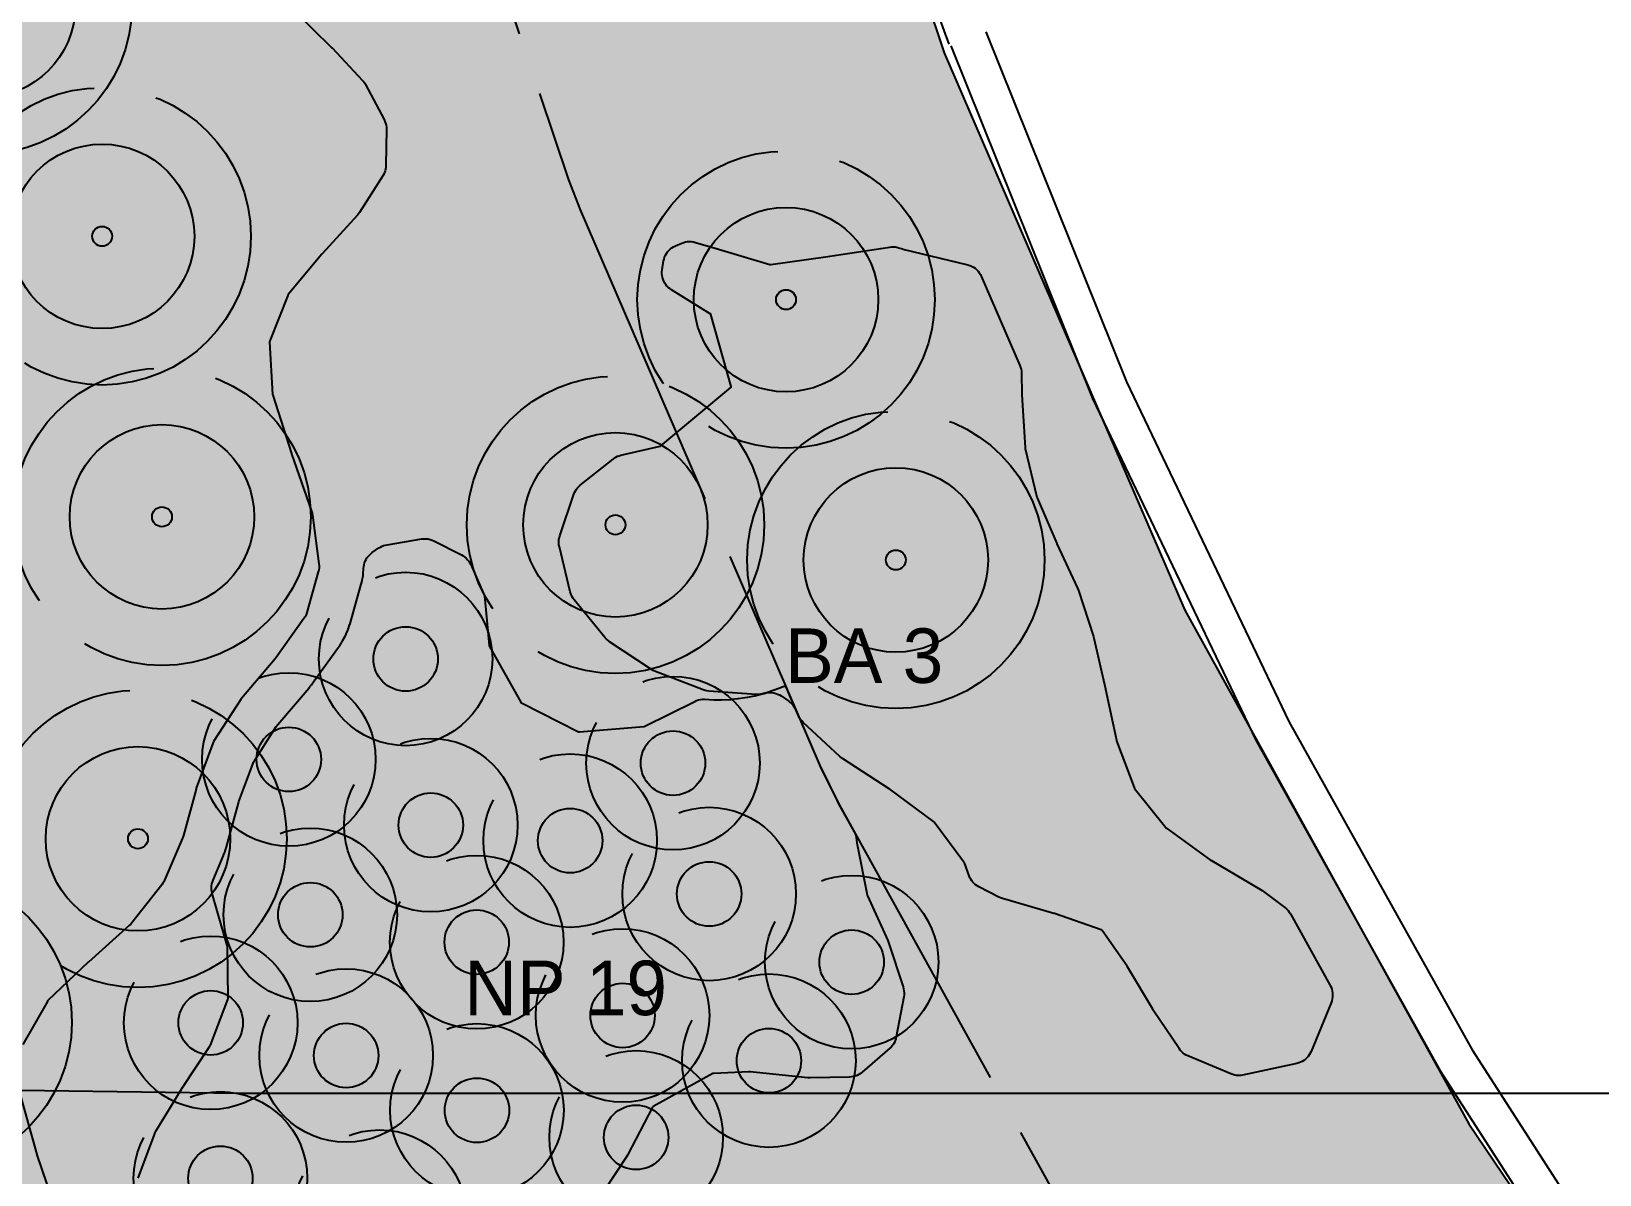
# Model space of a CAD drawing. Header units: metres. Extents: x 1 to 213, y 1 to 147.
# Drawn here: x 102.64 to 108.96, y 24.22 to 28.84 of the extents above; entities that cross this region are included whole.
import ezdxf
from ezdxf.enums import TextEntityAlignment as Align

# ---------------------------------------------------------------- set-up
doc = ezdxf.new("R2010")
doc.units = ezdxf.units.M
doc.linetypes.add('DASHED', pattern=[1.524, 1.27, -0.254])
for name, color, linetype in [('00-BASE-ARQUITECTURA', 8, 'Continuous'), ('PJ-ARBUSTOS', 82, 'Continuous'), ('PJ-COPA-ADULTA', 8, 'DASHED'), ('PJ-CUBRESUELOS', 150, 'Continuous'), ('PJ-ETIQUETAS', 7, 'Continuous'), ('PJ-GRAVILLA', 42, 'Continuous'), ('PJ-LIMITE-JARDIN', 7, 'Continuous'), ('PJ-MASAS', 92, 'Continuous'), ('PJ-MASAS-RELLENO', 92, 'Continuous'), ('PJ-RIEGO-SECTORES', 5, 'Continuous'), ('PJ-VISIBILIDAD', 1, 'DASHED')]:
    doc.layers.add(name, color=color, linetype=linetype)

# ---------------------------------------------------------------- blocks, each defined once
blk = doc.blocks.new('PJ_BA')
for radius in [0.372, 0.04]:
    blk.add_circle((0, 0), radius)
at = {"flags": 1}
for tag, p, height in [('CODIGO', (0.15, 0.15), 0.2), ('ESPECIE', (0.15, -0.1), 0.15), ('ZONA', (0.15, -0.3), 0.15)]:
    blk.add_attdef(tag, p, '', height=height, dxfattribs=at)
blk = doc.blocks.new('PJ_NP')
blk.add_circle((0, 0), 0.13)
at = {"flags": 1}
for tag, p, height in [('CODIGO', (0.15, 0.15), 0.2), ('ESPECIE', (0.15, -0.1), 0.15), ('ZONA', (0.15, -0.3), 0.15)]:
    blk.add_attdef(tag, p, '', height=height, dxfattribs=at)

msp = doc.modelspace()

# ---------------------------------------------------------------- hatches: boundary and pattern name
at = {"layer": 'PJ-GRAVILLA'}
h = msp.add_hatch(dxfattribs=at)
h.set_pattern_fill('GRAVEL', scale=0.03)
h.paths.add_polyline_path([(69.7177, 40.2166), (86.21, 40.1285), (86.4305, 40.0403), (102.1291, 40.0403), (102.526, 39.3788), (102.526, 39.1142), (105.2159, 32.0146), (106.3183, 28.7514), (107.2885, 26.5024), (108.435, 24.4298), (109.5374, 22.7983), (111.2572, 20.6816), (112.2274, 19.7555), (112.2274, 19.0941), (111.9187, 18.7854), (111.61, 18.7413), (60.9423, 18.7854), (60.7218, 18.8736), (60.4132, 19.2705), (60.4573, 19.8437), (61.2069, 20.6816), (62.5298, 22.5778), (63.8527, 25.0913), (68.527, 37.5267), (68.8357, 37.7913), (69.2767, 37.6149), (69.4531, 37.659), (69.7177, 38.0118), (69.6736, 38.2764), (69.0562, 38.7614), (69.409, 39.8639), (69.7177, 40.2166)])
at = {"layer": 'PJ-MASAS-RELLENO'}
for points in [[(97.2063, 27.5291), (97.206, 27.537), (97.2066, 27.5448), (97.2079, 27.5526), (97.21, 27.5602), (97.2127, 27.5675), (97.2162, 27.5745), (97.2204, 27.5812), (97.2252, 27.5874), (97.2306, 27.5931), (97.2365, 27.5983), (97.4108, 27.7356), (97.4128, 27.7372), (97.4684, 27.7872), (97.4737, 27.7916), (97.7546, 28.0037), (97.7566, 28.0053), (97.8094, 28.0508), (97.8151, 28.0554), (97.8212, 28.0593), (97.8277, 28.0627), (97.8345, 28.0655), (97.8415, 28.0677), (97.8486, 28.0692), (97.8559, 28.0701), (97.8858, 28.0722), (97.8909, 28.0724), (98.1345, 28.0745), (98.137, 28.0746), (98.1393, 28.0751), (98.3498, 28.129), (98.3516, 28.1295), (98.3532, 28.1304), (98.5123, 28.2232), (98.5137, 28.2242), (98.515, 28.2253), (98.6702, 28.3817), (98.7932, 28.5058), (98.7989, 28.5109), (98.805, 28.5155), (98.9667, 28.6258), (98.9748, 28.6307), (98.9833, 28.6345), (99.1447, 28.6959), (99.1469, 28.6968), (99.3398, 28.7834), (99.3414, 28.7842), (99.3428, 28.7851), (99.491, 28.8851), (99.4924, 28.8862), (99.4934, 28.8875), (99.6246, 29.0698), (99.6259, 29.0717), (99.7489, 29.2645), (99.7536, 29.2711), (99.759, 29.2772), (99.7649, 29.2827), (99.7713, 29.2876), (99.7783, 29.2918), (99.7856, 29.2953), (99.7952, 29.2993), (99.7999, 29.3016), (99.8466, 29.3288), (99.851, 29.3317), (99.8628, 29.3408), (99.8695, 29.3454), (99.8766, 29.3494), (99.8841, 29.3525), (99.8918, 29.355), (100.0863, 29.4048), (100.0888, 29.4055), (100.1365, 29.4211), (100.1413, 29.423), (100.1854, 29.4442), (100.1899, 29.4467), (100.1991, 29.4527), (100.2062, 29.4568), (100.2136, 29.4602), (100.2214, 29.4628), (100.2294, 29.4646), (100.4415, 29.5008), (100.4441, 29.5013), (100.4883, 29.5119), (100.4933, 29.5134), (100.5209, 29.524), (100.5282, 29.5264), (100.5357, 29.5281), (100.5432, 29.5291), (100.5509, 29.5293), (100.5585, 29.5288), (100.5661, 29.5276), (100.5735, 29.5257), (100.5806, 29.523), (100.7576, 29.4484), (100.7619, 29.4468), (100.9606, 29.3887), (100.9624, 29.3882), (100.9643, 29.388), (101.1607, 29.3689), (101.1627, 29.3688), (101.1648, 29.3689), (101.35, 29.3891), (101.3592, 29.3896), (101.5462, 29.3882), (101.5555, 29.3876), (101.5647, 29.3859), (101.7386, 29.3432), (101.7466, 29.3407), (101.7544, 29.3375), (101.9279, 29.2535), (101.9287, 29.2532), (102.1141, 29.1682), (102.1162, 29.1673), (102.1185, 29.1667), (102.301, 29.1304), (102.3031, 29.1301), (102.3051, 29.1305), (102.5117, 29.1762), (102.5159, 29.1774), (102.746, 29.2558), (102.7464, 29.2559), (102.8414, 29.2896), (102.8492, 29.2919), (102.8572, 29.2934), (102.8654, 29.2941), (102.8735, 29.294), (102.8816, 29.293), (102.8896, 29.2912), (103.0416, 29.2488), (103.0483, 29.2466), (103.0549, 29.2438), (103.0611, 29.2404), (103.0671, 29.2365), (103.0844, 29.2239), (103.0888, 29.2211), (103.1264, 29.2007), (103.1312, 29.1985), (103.1723, 29.1827), (103.1748, 29.1819), (103.4334, 29.1017), (103.4399, 29.0993), (103.4462, 29.0964), (103.4522, 29.093), (103.4579, 29.0891), (103.4891, 29.0655), (103.4935, 29.0627), (103.5346, 29.0393), (103.5393, 29.037), (103.5844, 29.0187), (103.5869, 29.0178), (103.6017, 29.0129), (103.6085, 29.0103), (103.6151, 29.0071), (103.6213, 29.0032), (103.6272, 28.9989), (103.6326, 28.994), (103.6376, 28.9886), (103.6907, 28.9258), (103.6933, 28.923), (103.8464, 28.7734), (103.8489, 28.7709), (103.9715, 28.64), (103.9761, 28.6346), (103.9803, 28.6289), (103.9838, 28.6228), (104.0584, 28.482), (104.0618, 28.4747), (104.0644, 28.4671), (104.0663, 28.4593), (104.0674, 28.4513), (104.0677, 28.4433), (104.0654, 28.2963), (104.065, 28.289), (104.0639, 28.2818), (104.0621, 28.2747), (104.0597, 28.2678), (104.0567, 28.2612), (104.0531, 28.2548), (103.9597, 28.107), (103.9556, 28.1012), (103.9511, 28.0957), (103.8085, 27.9399), (103.8072, 27.9385), (103.6718, 27.7755), (103.6706, 27.7738), (103.6697, 27.7719), (103.5967, 27.5893), (103.596, 27.5873), (103.5961, 27.5851), (103.6082, 27.3731), (103.6083, 27.3714), (103.6088, 27.3698), (103.6852, 27.1341), (103.6854, 27.1333), (103.7661, 26.9016), (103.7684, 26.8937), (103.7698, 26.8856), (103.7954, 26.6887), (103.7961, 26.6806), (103.7959, 26.6725), (103.7948, 26.6644), (103.793, 26.6565), (103.7463, 26.4925), (103.7433, 26.4839), (103.7393, 26.4757), (103.7345, 26.468), (103.6228, 26.3113), (103.6186, 26.306), (103.4829, 26.1461), (103.4797, 26.1418), (103.3707, 25.9718), (103.3697, 25.9699), (103.3688, 25.968), (103.3005, 25.7834), (103.2995, 25.78), (103.2486, 25.5931), (103.2451, 25.5828), (103.1727, 25.4125), (103.1696, 25.4061), (103.166, 25.4), (103.1619, 25.3943), (103.0412, 25.2409), (103.0367, 25.2356), (103.0316, 25.2307), (102.8652, 25.0822), (102.8643, 25.0813), (102.7021, 24.9268), (102.7007, 24.9254), (102.6997, 24.9237), (102.6015, 24.7491), (102.6007, 24.7475), (102.6005, 24.7456), (102.5927, 24.5405), (102.5927, 24.5385), (102.5931, 24.5365), (102.657, 24.306), (102.6576, 24.3039), (102.7361, 24.0721), (102.738, 24.0658), (102.7393, 24.0594), (102.7726, 23.8558), (102.7734, 23.8488), (102.7736, 23.8418), (102.7732, 23.8348), (102.7722, 23.8279), (102.7393, 23.6553), (102.7373, 23.6472), (102.7345, 23.6394), (102.7309, 23.6319), (102.6405, 23.4668), (102.6375, 23.4617), (102.5274, 23.2921), (102.5256, 23.2889), (102.4268, 23.1001), (102.4231, 23.0937), (102.4188, 23.0878), (102.2856, 22.9179), (102.2806, 22.912), (102.2749, 22.9067), (102.2688, 22.9019), (102.2623, 22.8978), (102.0802, 22.7938), (102.0734, 22.7904), (102.0663, 22.7876), (102.0589, 22.7855), (102.0514, 22.7841), (102.0438, 22.7834), (102.0361, 22.7834), (101.842, 22.7941), (101.8345, 22.7949), (101.8271, 22.7964), (101.8199, 22.7985), (101.8129, 22.8014), (101.8063, 22.8048), (101.7999, 22.8089), (101.794, 22.8136), (101.6501, 22.9383), (101.6444, 22.9437), (101.6393, 22.9498), (101.6347, 22.9563), (101.5135, 23.1497), (101.3859, 23.3506), (101.3849, 23.352), (101.3837, 23.3533), (101.2311, 23.4939), (101.2296, 23.4951), (101.2278, 23.4957), (101.0353, 23.5481), (101.0336, 23.5485), (101.0318, 23.5484), (100.8053, 23.5274), (100.8017, 23.5269), (100.568, 23.4835), (100.5575, 23.4822), (100.3491, 23.4714), (100.3412, 23.4714), (100.3332, 23.4722), (100.3254, 23.4737), (100.1497, 23.5181), (100.143, 23.5201), (100.1365, 23.5227), (100.1302, 23.5259), (99.9653, 23.6182), (99.9624, 23.62), (99.7931, 23.7245), (99.7917, 23.7253), (99.7903, 23.7259), (99.6083, 23.8021), (99.6066, 23.8027), (99.6048, 23.8031), (99.4063, 23.8463), (99.4058, 23.8464), (99.2134, 23.8853), (99.2044, 23.8877), (99.1958, 23.8911), (99.0357, 23.965), (99.0291, 23.9684), (99.0229, 23.9724), (99.0171, 23.9769), (99.0117, 23.982), (98.879, 24.1193), (98.8727, 24.1266), (98.8674, 24.1346), (98.749, 24.338), (98.7481, 24.3397), (98.6289, 24.5562), (98.6278, 24.5581), (98.6265, 24.5597), (98.4843, 24.7229), (98.483, 24.7242), (98.4814, 24.725), (98.3003, 24.8025), (98.2986, 24.8031), (98.2968, 24.8031), (98.1187, 24.7927), (98.1121, 24.7925), (98.1055, 24.793), (97.9437, 24.8103), (97.9355, 24.8116), (97.9274, 24.8138), (97.9197, 24.8168), (97.9123, 24.8206), (97.9053, 24.8251), (97.8988, 24.8303), (97.7732, 24.943), (97.7671, 24.9491), (97.7617, 24.9558), (97.757, 24.9631), (97.7532, 24.9708), (97.6825, 25.1338), (97.6796, 25.1416), (97.6775, 25.1497), (97.6391, 25.3379), (97.5981, 25.5327), (97.5976, 25.5345), (97.597, 25.5363), (97.5198, 25.7202), (97.519, 25.7219), (97.5181, 25.7235), (97.4019, 25.8997), (97.2891, 26.0691), (97.2856, 26.0749), (97.2826, 26.0809), (97.2801, 26.0872), (97.2228, 26.2517), (97.2204, 26.2598), (97.2189, 26.2681), (97.2183, 26.2765), (97.2186, 26.285), (97.2344, 26.4671), (97.2354, 26.4748), (97.2372, 26.4823), (97.2397, 26.4896), (97.3246, 26.7049), (97.3264, 26.7091), (97.4323, 26.9377), (97.4331, 26.9395), (97.432, 26.9413), (97.3211, 27.1099), (97.3159, 27.1191), (97.2301, 27.297), (97.2272, 27.3038), (97.2249, 27.3109), (97.2233, 27.3181), (97.2224, 27.3255), (97.2063, 27.5291)], [(105.1732, 27.1646), (105.1747, 27.1658), (105.4574, 27.4014), (105.4588, 27.4027), (105.4584, 27.4045), (105.3765, 27.6957), (105.3759, 27.6974), (105.3744, 27.6984), (105.2174, 27.7952), (105.2109, 27.7996), (105.2049, 27.8047), (105.1995, 27.8103), (105.1946, 27.8164), (105.1903, 27.823), (105.1867, 27.8299), (105.1837, 27.8372), (105.1816, 27.8447), (105.1801, 27.8525), (105.1794, 27.8603), (105.1795, 27.8681), (105.1804, 27.8759), (105.186, 27.9113), (105.1877, 27.9192), (105.1901, 27.9269), (105.1934, 27.9344), (105.1973, 27.9414), (105.202, 27.948), (105.2073, 27.9541), (105.2132, 27.9597), (105.2196, 27.9646), (105.2265, 27.9688), (105.2338, 27.9724), (105.2599, 27.9835), (105.2674, 27.9862), (105.275, 27.9882), (105.2828, 27.9894), (105.2907, 27.9899), (105.2986, 27.9895), (105.3064, 27.9884), (105.3141, 27.9865), (105.3935, 27.9627), (105.6147, 27.8973), (105.6168, 27.8968), (105.6189, 27.897), (105.8392, 27.9282), (106.0626, 27.9622), (106.0981, 27.9676), (106.1054, 27.9684), (106.1127, 27.9685), (106.12, 27.968), (106.1272, 27.9667), (106.1342, 27.9649), (106.1493, 27.9601), (106.1518, 27.9594), (106.4132, 27.8958), (106.4211, 27.8934), (106.4286, 27.8903), (106.4359, 27.8863), (106.4427, 27.8817), (106.4489, 27.8764), (106.4546, 27.8705), (106.4597, 27.864), (106.4641, 27.8571), (106.4677, 27.8497), (106.6233, 27.4891), (106.626, 27.4819), (106.628, 27.4745), (106.6293, 27.4669), (106.6298, 27.4592), (106.6318, 27.373), (106.6318, 27.3716), (106.6443, 27.1587), (106.6444, 27.157), (106.6448, 27.1552), (106.6916, 26.9584), (106.6921, 26.9567), (106.6927, 26.9551), (106.772, 26.7711), (106.7725, 26.77), (106.856, 26.5913), (106.8597, 26.582), (106.9198, 26.3962), (106.9216, 26.3896), (106.969, 26.1846), (106.9694, 26.1831), (107.0127, 25.9779), (107.0131, 25.9764), (107.0135, 25.975), (107.0843, 25.7865), (107.0852, 25.7846), (107.0864, 25.7829), (107.2117, 25.625), (107.2128, 25.6236), (107.2143, 25.6225), (107.3929, 25.4934), (107.396, 25.4914), (107.5938, 25.3751), (107.6008, 25.3704), (107.6926, 25.3025), (107.6992, 25.297), (107.7052, 25.2909), (107.7105, 25.2842), (107.715, 25.2769), (107.8752, 24.9874), (107.8787, 24.9803), (107.8814, 24.9728), (107.8835, 24.9651), (107.8847, 24.9573), (107.8852, 24.9493), (107.8848, 24.9414), (107.8837, 24.9335), (107.8818, 24.9258), (107.8792, 24.9183), (107.7984, 24.7211), (107.7951, 24.7141), (107.7911, 24.7074), (107.7865, 24.7011), (107.7814, 24.6953), (107.7757, 24.69), (107.7695, 24.6854), (107.7629, 24.6813), (107.7559, 24.6779), (107.7486, 24.6752), (107.7411, 24.6732), (107.5222, 24.6264), (107.5142, 24.6251), (107.5061, 24.6246), (107.498, 24.6249), (107.49, 24.6261), (107.4822, 24.6281), (107.4746, 24.6308), (107.301, 24.7034), (107.294, 24.7068), (107.2873, 24.7108), (107.2811, 24.7155), (107.2753, 24.7207), (107.2701, 24.7265), (107.2654, 24.7328), (107.1614, 24.8884), (107.1592, 24.8919), (107.0571, 25.0631), (107.0556, 25.0655), (106.9551, 25.2098), (106.9538, 25.2114), (106.9519, 25.2122), (106.7627, 25.278), (106.7606, 25.2787), (106.5528, 25.3383), (106.5453, 25.3408), (106.5381, 25.3441), (106.4574, 25.3859), (106.4509, 25.3896), (106.4449, 25.3939), (106.4392, 25.3988), (106.4341, 25.4041), (106.4294, 25.4099), (106.4253, 25.4162), (106.4218, 25.4227), (106.419, 25.4296), (106.3998, 25.4823), (106.399, 25.4841), (106.3979, 25.4857), (106.2773, 25.6463), (106.2761, 25.6478), (106.2746, 25.649), (106.0982, 25.7797), (106.0963, 25.781), (105.9082, 25.9038), (105.9027, 25.9076), (105.8976, 25.912), (105.7491, 26.049), (105.7432, 26.055), (105.738, 26.0615), (105.7336, 26.0686), (105.7299, 26.0761), (105.6812, 26.189), (105.6803, 26.1908), (105.6785, 26.1945), (105.6776, 26.1962), (105.6758, 26.1956), (105.6737, 26.1947), (105.672, 26.194), (105.6603, 26.1895), (105.6585, 26.1889), (105.6206, 26.1753), (105.6168, 26.174), (105.5924, 26.1666), (105.5886, 26.1656), (105.5848, 26.1646), (105.5765, 26.163), (105.5682, 26.1623), (105.5597, 26.1624), (105.3689, 26.1759), (105.3611, 26.1768), (105.3534, 26.1785), (105.346, 26.1809), (105.1527, 26.2545), (105.1445, 26.2582), (105.1369, 26.2626), (104.9682, 26.3746), (104.9617, 26.3794), (104.9558, 26.3848), (104.9505, 26.3907), (104.8253, 26.5439), (104.821, 26.5496), (104.8173, 26.5557), (104.8141, 26.5622), (104.8115, 26.5688), (104.8095, 26.5757), (104.7655, 26.7581), (104.764, 26.7655), (104.7633, 26.773), (104.7633, 26.7805), (104.764, 26.788), (104.7654, 26.7954), (104.7675, 26.8026), (104.8242, 26.9698), (104.827, 26.9768), (104.8304, 26.9836), (104.8344, 26.99), (104.8391, 26.996), (104.8443, 27.0016), (104.85, 27.0066), (104.982, 27.1121), (104.9877, 27.1163), (104.9938, 27.1199), (105.0003, 27.1231), (105.0069, 27.1256), (105.0138, 27.1275), (105.1715, 27.1641), (105.1732, 27.1646)], [(103.0539, 23.4496), (103.0496, 23.4568), (103.0461, 23.4645), (103.0434, 23.4724), (103.0415, 23.4806), (103.0092, 23.6705), (103.0084, 23.6769), (103.008, 23.6833), (103.0069, 23.8379), (103.0072, 23.8453), (103.0205, 24.0009), (103.022, 24.0108), (103.0622, 24.1989), (103.0655, 24.2102), (103.1314, 24.3867), (103.1344, 24.3938), (103.1381, 24.4005), (103.2413, 24.5694), (103.2428, 24.5717), (103.3557, 24.7431), (103.3568, 24.745), (103.3577, 24.7469), (103.4285, 24.9318), (103.4291, 24.9336), (103.4291, 24.9355), (103.4261, 25.1459), (103.426, 25.1477), (103.4256, 25.1494), (103.365, 25.3588), (103.3632, 25.3664), (103.3621, 25.3741), (103.3618, 25.3819), (103.3623, 25.3897), (103.3635, 25.3974), (103.3655, 25.405), (103.3682, 25.4123), (103.4105, 25.5118), (103.411, 25.513), (103.4149, 25.5232), (103.4154, 25.5245), (103.4185, 25.5335), (103.4189, 25.5348), (103.4221, 25.5452), (103.4225, 25.5466), (103.4706, 25.7234), (103.4728, 25.7302), (103.5286, 25.8811), (103.532, 25.889), (103.5363, 25.8965), (103.6233, 26.0322), (103.6296, 26.0408), (103.7556, 26.1892), (103.7561, 26.1898), (103.7604, 26.1951), (103.7609, 26.1958), (103.7646, 26.2004), (103.7651, 26.2011), (103.7691, 26.2065), (103.7696, 26.2072), (103.8807, 26.363), (103.8814, 26.364), (103.8864, 26.3716), (103.8871, 26.3725), (103.891, 26.3788), (103.8922, 26.3807), (103.901, 26.3967), (103.902, 26.3987), (103.905, 26.4048), (103.9059, 26.4069), (103.9129, 26.4238), (103.9137, 26.4259), (103.9161, 26.4329), (103.9165, 26.434), (103.9192, 26.4426), (103.9195, 26.4437), (103.966, 26.6067), (103.9663, 26.6077), (103.9683, 26.6156), (103.9685, 26.6165), (103.97, 26.623), (103.9704, 26.625), (103.9733, 26.641), (103.9736, 26.643), (103.9743, 26.649), (103.9745, 26.6511), (103.9757, 26.6673), (103.9758, 26.6693), (103.9759, 26.6705), (103.9764, 26.678), (103.9776, 26.6854), (103.9796, 26.6927), (103.9822, 26.6998), (103.9854, 26.7066), (103.9893, 26.713), (103.9938, 26.7191), (103.9988, 26.7247), (104.0043, 26.7298), (104.0103, 26.7344), (104.0377, 26.7533), (104.0437, 26.7571), (104.05, 26.7603), (104.0565, 26.7629), (104.0633, 26.765), (104.0702, 26.7664), (104.2103, 26.7894), (104.2187, 26.7904), (104.2272, 26.7904), (104.2356, 26.7895), (104.2438, 26.7878), (104.2519, 26.7852), (104.2596, 26.7818), (104.3711, 26.725), (104.3778, 26.7212), (104.3842, 26.7167), (104.39, 26.7116), (104.3954, 26.706), (104.4001, 26.6999), (104.4043, 26.6933), (104.4078, 26.6864), (104.4587, 26.5727), (104.4619, 26.5644), (104.4641, 26.5559), (104.4654, 26.5472), (104.4824, 26.3598), (104.4827, 26.3578), (104.4836, 26.3559), (104.6094, 26.1312), (104.6104, 26.1295), (104.6121, 26.1286), (104.8426, 26.0114), (104.8443, 26.0107), (104.8461, 26.0108), (105.1069, 26.0325), (105.1087, 26.0328), (105.1105, 26.0335), (105.3115, 26.1341), (105.319, 26.1374), (105.3268, 26.1399), (105.3349, 26.1416), (105.343, 26.1425), (105.3512, 26.1425), (105.3885, 26.1407), (105.3904, 26.1406), (105.4179, 26.1406), (105.4199, 26.1407), (105.4562, 26.1424), (105.4582, 26.1426), (105.4855, 26.1453), (105.4875, 26.1455), (105.5235, 26.1509), (105.5254, 26.1512), (105.5524, 26.1566), (105.5543, 26.157), (105.5896, 26.1658), (105.5915, 26.1664), (105.5916, 26.1664), (105.5993, 26.1683), (105.6071, 26.1695), (105.615, 26.1698), (105.6229, 26.1694), (105.6307, 26.1682), (105.6384, 26.1663), (105.6458, 26.1636), (105.653, 26.1601), (105.6597, 26.156), (105.6909, 26.1349), (105.6969, 26.1303), (105.7025, 26.1252), (105.7076, 26.1197), (105.7121, 26.1136), (105.7161, 26.1072), (105.7194, 26.1004), (105.8162, 25.8759), (105.8166, 25.875), (105.8224, 25.8625), (105.8228, 25.8616), (105.885, 25.735), (105.8854, 25.7341), (105.8918, 25.7219), (105.8922, 25.7211), (105.9549, 25.6078), (105.9585, 25.6003), (105.9614, 25.5924), (105.9634, 25.5843), (105.9646, 25.576), (105.9658, 25.5615), (105.9665, 25.557), (106.0073, 25.3538), (106.0079, 25.3516), (106.0087, 25.3495), (106.09, 25.1691), (106.093, 25.1613), (106.1523, 24.9817), (106.1544, 24.974), (106.1557, 24.9661), (106.1563, 24.958), (106.156, 24.95), (106.1549, 24.942), (106.1247, 24.78), (106.1229, 24.7725), (106.1205, 24.7652), (106.1173, 24.7582), (106.1135, 24.7515), (106.109, 24.7453), (106.104, 24.7394), (106.0984, 24.7341), (105.9867, 24.6376), (105.9805, 24.6327), (105.9738, 24.6284), (105.9667, 24.6249), (105.9593, 24.622), (105.9516, 24.6199), (105.9438, 24.6186), (105.9359, 24.6181), (105.7775, 24.6151), (105.7679, 24.6155), (105.5359, 24.6389), (105.5301, 24.6391), (105.3882, 24.6329), (105.3864, 24.6328), (105.3847, 24.632), (105.1435, 24.4993), (105.1419, 24.4983), (105.1409, 24.4966), (105.0399, 24.3034), (105.0359, 24.2966), (104.9009, 24.0905), (104.9005, 24.09), (104.8469, 24.0052), (104.8426, 23.999), (104.8376, 23.9933), (104.8322, 23.988), (104.8263, 23.9832), (104.8199, 23.9791), (104.7065, 23.9123), (104.6993, 23.9085), (104.6917, 23.9055), (104.6838, 23.9033), (104.6794, 23.9025), (104.6794, 23.9025), (104.6717, 23.901), (104.608, 23.8846), (104.6031, 23.8829), (104.5421, 23.8583), (104.5374, 23.856), (104.479, 23.823), (104.4768, 23.8216), (104.2983, 23.7046), (104.2923, 23.701), (104.286, 23.698), (104.2794, 23.6955), (104.2727, 23.6936), (104.2021, 23.6771), (104.1982, 23.6759), (104.0277, 23.617), (104.0258, 23.6163), (104.0241, 23.6152), (103.8537, 23.4891), (103.8522, 23.4879), (103.8517, 23.4861), (103.8503, 23.4807), (103.848, 23.4734), (103.845, 23.4663), (103.8413, 23.4595), (103.8371, 23.4532), (103.8322, 23.4472), (103.8268, 23.4418), (103.8209, 23.4369), (103.8145, 23.4326), (103.8078, 23.4289), (103.7522, 23.4019), (103.7477, 23.3993), (103.6846, 23.3577), (103.6825, 23.3562), (103.4657, 23.1919), (103.4589, 23.1873), (103.4517, 23.1834), (103.448, 23.1819), (103.4481, 23.1819), (103.4408, 23.1788), (103.4269, 23.1716), (103.4199, 23.1685), (103.4128, 23.1661), (103.4054, 23.1643), (103.3979, 23.1632), (103.3903, 23.1629), (103.3827, 23.1633), (103.3752, 23.1644), (103.3678, 23.1662), (103.3606, 23.1687), (103.221, 23.2248), (103.2138, 23.2281), (103.2069, 23.2322), (103.2005, 23.2369), (103.1945, 23.2422), (103.1892, 23.2481), (103.1844, 23.2545), (103.0539, 23.4496)]]:
    msp.add_hatch(color=7, dxfattribs=at).paths.add_polyline_path(points)

# ---------------------------------------------------------------- linework, layer by layer
at = {"layer": '00-BASE-ARQUITECTURA'}
for points in [[(106.3377, 28.7867), (101.3636, 42.3968)], [(106.4854, 28.8362), (107.0537, 27.4231), (107.7087, 26.0524), (108.4479, 24.7277), (109.2689, 23.4531), (110.1693, 22.2322), (111.1465, 21.069), (112.198, 19.9672)], [(46.1292, 25.2518), (49.7064, 25.2201), (57.6545, 25.1777), (65.7295, 25.1142), (73.6459, 24.9661), (81.0859, 24.9343), (87.8063, 24.7967), (95.7227, 24.6592), (103.4697, 24.5533), (111.5977, 24.5533), (119.3235, 24.384), (125.5677, 24.3628), (133.4522, 24.2887), (136.4473, 24.1088), (135.6007, 25.9821), (134.2989, 28.7867)], [(106.3443, 28.7791), (106.9159, 27.3568), (107.5747, 25.9771), (108.3184, 24.6439), (109.1444, 23.3609), (110.0501, 22.1321), (111.0333, 20.9614), (112.0912, 19.8526)]]:
    msp.add_lwpolyline(points, dxfattribs=at)
at = {"layer": 'PJ-COPA-ADULTA'}
for centre, radius in [((102.4404, 28.9422), 0.6), ((102.9208, 28.0108), 0.6), ((105.68, 27.7553), 0.6), ((103.1623, 26.8788), 0.6), ((104.9917, 26.8465), 0.6), ((106.1229, 26.7048), 0.6), ((104.1453, 26.3053), 0.35), ((103.6741, 25.8999), 0.35), ((105.224, 25.8849), 0.35), ((103.0654, 25.5797), 0.6), ((104.2467, 25.6348), 0.35), ((104.809, 25.5722), 0.35), ((105.3699, 25.3569), 0.35), ((103.7607, 25.2732), 0.35), ((104.4321, 25.1626), 0.35), ((102.199, 24.8389), 0.6), ((105.9448, 25.0819), 0.35), ((103.3588, 24.8371), 0.35), ((105.0206, 24.8667), 0.35), ((103.9053, 24.7051), 0.35), ((105.6109, 24.6843), 0.35), ((104.433, 24.484), 0.35), ((105.0753, 24.3748), 0.35), ((103.398, 24.2096), 0.35), ((104.0401, 24.055), 0.35)]:
    msp.add_circle(centre, radius, dxfattribs=at)
at = {"layer": 'PJ-LIMITE-JARDIN'}
msp.add_lwpolyline([(102.526, 39.1142), (105.2159, 32.0146), (106.3183, 28.7514), (107.2885, 26.5024), (108.435, 24.4298), (109.5374, 22.7983), (111.2572, 20.6816), (112.2274, 19.7555), (112.2274, 19.0941), (111.9187, 18.7854), (111.61, 18.7413), (60.9423, 18.7854)], dxfattribs=at)
at = {"layer": 'PJ-MASAS'}
for points in [[(103.6933, 28.923), (103.8464, 28.7734), (103.8489, 28.7709), (103.9715, 28.64), (103.9761, 28.6346), (103.9803, 28.6289), (103.9838, 28.6228), (104.0584, 28.482), (104.0618, 28.4747), (104.0644, 28.4671), (104.0663, 28.4593), (104.0674, 28.4513), (104.0677, 28.4433), (104.0654, 28.2963), (104.065, 28.289), (104.0639, 28.2818), (104.0621, 28.2747), (104.0597, 28.2678), (104.0567, 28.2612), (104.0531, 28.2548), (103.9597, 28.107), (103.9556, 28.1012), (103.9511, 28.0957), (103.8085, 27.9399), (103.8072, 27.9385), (103.6718, 27.7755), (103.6706, 27.7738), (103.6697, 27.7719), (103.5967, 27.5893), (103.596, 27.5873), (103.5961, 27.5851), (103.6082, 27.3731), (103.6083, 27.3714), (103.6088, 27.3698), (103.6852, 27.1341), (103.6854, 27.1333), (103.7661, 26.9016), (103.7684, 26.8937), (103.7698, 26.8856), (103.7954, 26.6887), (103.7961, 26.6806), (103.7959, 26.6725), (103.7948, 26.6644), (103.793, 26.6565), (103.7463, 26.4925), (103.7433, 26.4839), (103.7393, 26.4757), (103.7345, 26.468), (103.6228, 26.3113), (103.6186, 26.306), (103.4829, 26.1461), (103.4797, 26.1418), (103.3707, 25.9718), (103.3697, 25.9699), (103.3688, 25.968), (103.3005, 25.7834), (103.2995, 25.78), (103.2486, 25.5931), (103.2451, 25.5828), (103.1727, 25.4125), (103.1696, 25.4061), (103.166, 25.4), (103.1619, 25.3943), (103.0412, 25.2409), (103.0367, 25.2356), (103.0316, 25.2307), (102.8652, 25.0822), (102.8643, 25.0813), (102.7021, 24.9268), (102.7007, 24.9254), (102.6997, 24.9237), (102.6015, 24.7491)], [(103.0655, 24.2102), (103.1314, 24.3867), (103.1344, 24.3938), (103.1381, 24.4005), (103.2413, 24.5694), (103.2428, 24.5717), (103.3557, 24.7431), (103.3568, 24.745), (103.3577, 24.7469), (103.4285, 24.9318), (103.4291, 24.9336), (103.4291, 24.9355), (103.4261, 25.1459), (103.426, 25.1477), (103.4256, 25.1494), (103.365, 25.3588), (103.3632, 25.3664), (103.3621, 25.3741), (103.3618, 25.3819), (103.3623, 25.3897), (103.3635, 25.3974), (103.3655, 25.405), (103.3682, 25.4123), (103.4105, 25.5118), (103.411, 25.513), (103.4149, 25.5232), (103.4154, 25.5245), (103.4185, 25.5335), (103.4189, 25.5348), (103.4221, 25.5452), (103.4225, 25.5466), (103.4706, 25.7234), (103.4728, 25.7302), (103.5286, 25.8811), (103.532, 25.889), (103.5363, 25.8965), (103.6233, 26.0322), (103.6296, 26.0408), (103.7556, 26.1892), (103.7561, 26.1898), (103.7604, 26.1951), (103.7609, 26.1958), (103.7646, 26.2004), (103.7651, 26.2011), (103.7691, 26.2065), (103.7696, 26.2072), (103.8807, 26.363), (103.8814, 26.364), (103.8864, 26.3716), (103.8871, 26.3725), (103.891, 26.3788), (103.8922, 26.3807), (103.901, 26.3967), (103.902, 26.3987), (103.905, 26.4048), (103.9059, 26.4069), (103.9129, 26.4238), (103.9137, 26.4259), (103.9161, 26.4329), (103.9165, 26.434), (103.9192, 26.4426), (103.9195, 26.4437), (103.966, 26.6067), (103.9663, 26.6077), (103.9683, 26.6156), (103.9685, 26.6165), (103.97, 26.623), (103.9704, 26.625), (103.9733, 26.641), (103.9736, 26.643), (103.9743, 26.649), (103.9745, 26.6511), (103.9757, 26.6673), (103.9758, 26.6693), (103.9759, 26.6705), (103.9764, 26.678), (103.9776, 26.6854), (103.9796, 26.6927), (103.9822, 26.6998), (103.9854, 26.7066), (103.9893, 26.713), (103.9938, 26.7191), (103.9988, 26.7247), (104.0043, 26.7298), (104.0103, 26.7344), (104.0377, 26.7533), (104.0437, 26.7571), (104.05, 26.7603), (104.0565, 26.7629), (104.0633, 26.765), (104.0702, 26.7664), (104.2103, 26.7894), (104.2187, 26.7904), (104.2272, 26.7904), (104.2356, 26.7895), (104.2438, 26.7878), (104.2519, 26.7852), (104.2596, 26.7818), (104.3711, 26.725), (104.3778, 26.7212), (104.3842, 26.7167), (104.39, 26.7116), (104.3954, 26.706), (104.4001, 26.6999), (104.4043, 26.6933), (104.4078, 26.6864), (104.4587, 26.5727), (104.4619, 26.5644), (104.4641, 26.5559), (104.4654, 26.5472), (104.4824, 26.3598), (104.4827, 26.3578), (104.4836, 26.3559), (104.6094, 26.1312), (104.6104, 26.1295), (104.6121, 26.1286), (104.8426, 26.0114), (104.8443, 26.0107), (104.8461, 26.0108), (105.1069, 26.0325), (105.1087, 26.0328), (105.1105, 26.0335), (105.3115, 26.1341), (105.319, 26.1374), (105.3268, 26.1399), (105.3349, 26.1416), (105.343, 26.1425), (105.3512, 26.1425), (105.3885, 26.1407), (105.3904, 26.1406), (105.4179, 26.1406), (105.4199, 26.1407), (105.4562, 26.1424), (105.4582, 26.1426), (105.4855, 26.1453), (105.4875, 26.1455), (105.5235, 26.1509), (105.5254, 26.1512), (105.5524, 26.1566), (105.5543, 26.157), (105.5896, 26.1658), (105.5915, 26.1664), (105.5916, 26.1664), (105.5993, 26.1683), (105.6071, 26.1695), (105.615, 26.1698), (105.6229, 26.1694), (105.6307, 26.1682), (105.6384, 26.1663), (105.6458, 26.1636), (105.653, 26.1601), (105.6597, 26.156), (105.6909, 26.1349), (105.6969, 26.1303), (105.7025, 26.1252), (105.7076, 26.1197), (105.7121, 26.1136), (105.7161, 26.1072), (105.7194, 26.1004), (105.8162, 25.8759), (105.8166, 25.875), (105.8224, 25.8625), (105.8228, 25.8616), (105.885, 25.735), (105.8854, 25.7341), (105.8918, 25.7219), (105.8922, 25.7211), (105.9549, 25.6078), (105.9585, 25.6003), (105.9614, 25.5924), (105.9634, 25.5843), (105.9646, 25.576), (105.9658, 25.5615), (105.9665, 25.557), (106.0073, 25.3538), (106.0079, 25.3516), (106.0087, 25.3495), (106.09, 25.1691), (106.093, 25.1613), (106.1523, 24.9817), (106.1544, 24.974), (106.1557, 24.9661), (106.1563, 24.958), (106.156, 24.95), (106.1549, 24.942), (106.1247, 24.78), (106.1229, 24.7725), (106.1205, 24.7652), (106.1173, 24.7582), (106.1135, 24.7515), (106.109, 24.7453), (106.104, 24.7394), (106.0984, 24.7341), (105.9867, 24.6376), (105.9805, 24.6327), (105.9738, 24.6284), (105.9667, 24.6249), (105.9593, 24.622), (105.9516, 24.6199), (105.9438, 24.6186), (105.9359, 24.6181), (105.7775, 24.6151), (105.7679, 24.6155), (105.5359, 24.6389), (105.5301, 24.6391), (105.3882, 24.6329), (105.3864, 24.6328), (105.3847, 24.632), (105.1435, 24.4993), (105.1419, 24.4983), (105.1409, 24.4966), (105.0399, 24.3034), (105.0359, 24.2966), (104.9009, 24.0905)], [(102.5931, 24.5365), (102.657, 24.306), (102.6576, 24.3039), (102.7361, 24.0721), (102.738, 24.0658), (102.7393, 24.0594), (102.7726, 23.8558), (102.7734, 23.8488), (102.7736, 23.8418), (102.7732, 23.8348), (102.7722, 23.8279), (102.7393, 23.6553), (102.7373, 23.6472), (102.7345, 23.6394), (102.7309, 23.6319), (102.6405, 23.4668), (102.6375, 23.4617), (102.5274, 23.2921)]]:
    msp.add_lwpolyline(points, dxfattribs=at)
msp.add_lwpolyline([(105.1732, 27.1646), (105.1747, 27.1658), (105.4574, 27.4014), (105.4588, 27.4027), (105.4584, 27.4045), (105.3765, 27.6957), (105.3759, 27.6974), (105.3744, 27.6984), (105.2174, 27.7952), (105.2109, 27.7996), (105.2049, 27.8047), (105.1995, 27.8103), (105.1946, 27.8164), (105.1903, 27.823), (105.1867, 27.8299), (105.1837, 27.8372), (105.1816, 27.8447), (105.1801, 27.8525), (105.1794, 27.8603), (105.1795, 27.8681), (105.1804, 27.8759), (105.186, 27.9113), (105.1877, 27.9192), (105.1901, 27.9269), (105.1934, 27.9344), (105.1973, 27.9414), (105.202, 27.948), (105.2073, 27.9541), (105.2132, 27.9597), (105.2196, 27.9646), (105.2265, 27.9688), (105.2338, 27.9724), (105.2599, 27.9835), (105.2674, 27.9862), (105.275, 27.9882), (105.2828, 27.9894), (105.2907, 27.9899), (105.2986, 27.9895), (105.3064, 27.9884), (105.3141, 27.9865), (105.3935, 27.9627), (105.6147, 27.8973), (105.6168, 27.8968), (105.6189, 27.897), (105.8392, 27.9282), (106.0626, 27.9622), (106.0981, 27.9676), (106.1054, 27.9684), (106.1127, 27.9685), (106.12, 27.968), (106.1272, 27.9667), (106.1342, 27.9649), (106.1493, 27.9601), (106.1518, 27.9594), (106.4132, 27.8958), (106.4211, 27.8934), (106.4286, 27.8903), (106.4359, 27.8863), (106.4427, 27.8817), (106.4489, 27.8764), (106.4546, 27.8705), (106.4597, 27.864), (106.4641, 27.8571), (106.4677, 27.8497), (106.6233, 27.4891), (106.626, 27.4819), (106.628, 27.4745), (106.6293, 27.4669), (106.6298, 27.4592), (106.6318, 27.373), (106.6318, 27.3716), (106.6443, 27.1587), (106.6444, 27.157), (106.6448, 27.1552), (106.6916, 26.9584), (106.6921, 26.9567), (106.6927, 26.9551), (106.772, 26.7711), (106.7725, 26.77), (106.856, 26.5913), (106.8597, 26.582), (106.9198, 26.3962), (106.9216, 26.3896), (106.969, 26.1846), (106.9694, 26.1831), (107.0127, 25.9779), (107.0131, 25.9764), (107.0135, 25.975), (107.0843, 25.7865), (107.0852, 25.7846), (107.0864, 25.7829), (107.2117, 25.625), (107.2128, 25.6236), (107.2143, 25.6225), (107.3929, 25.4934), (107.396, 25.4914), (107.5938, 25.3751), (107.6008, 25.3704), (107.6926, 25.3025), (107.6992, 25.297), (107.7052, 25.2909), (107.7105, 25.2842), (107.715, 25.2769), (107.8752, 24.9874), (107.8787, 24.9803), (107.8814, 24.9728), (107.8835, 24.9651), (107.8847, 24.9573), (107.8852, 24.9493), (107.8848, 24.9414), (107.8837, 24.9335), (107.8818, 24.9258), (107.8792, 24.9183), (107.7984, 24.7211), (107.7951, 24.7141), (107.7911, 24.7074), (107.7865, 24.7011), (107.7814, 24.6953), (107.7757, 24.69), (107.7695, 24.6854), (107.7629, 24.6813), (107.7559, 24.6779), (107.7486, 24.6752), (107.7411, 24.6732), (107.5222, 24.6264), (107.5142, 24.6251), (107.5061, 24.6246), (107.498, 24.6249), (107.49, 24.6261), (107.4822, 24.6281), (107.4746, 24.6308), (107.301, 24.7034), (107.294, 24.7068), (107.2873, 24.7108), (107.2811, 24.7155), (107.2753, 24.7207), (107.2701, 24.7265), (107.2654, 24.7328), (107.1614, 24.8884), (107.1592, 24.8919), (107.0571, 25.0631), (107.0556, 25.0655), (106.9551, 25.2098), (106.9538, 25.2114), (106.9519, 25.2122), (106.7627, 25.278), (106.7606, 25.2787), (106.5528, 25.3383), (106.5453, 25.3408), (106.5381, 25.3441), (106.4574, 25.3859), (106.4509, 25.3896), (106.4449, 25.3939), (106.4392, 25.3988), (106.4341, 25.4041), (106.4294, 25.4099), (106.4253, 25.4162), (106.4218, 25.4227), (106.419, 25.4296), (106.3998, 25.4823), (106.399, 25.4841), (106.3979, 25.4857), (106.2773, 25.6463), (106.2761, 25.6478), (106.2746, 25.649), (106.0982, 25.7797), (106.0963, 25.781), (105.9082, 25.9038), (105.9027, 25.9076), (105.8976, 25.912), (105.7491, 26.049), (105.7432, 26.055), (105.738, 26.0615), (105.7336, 26.0686), (105.7299, 26.0761), (105.6812, 26.189), (105.6803, 26.1908), (105.6785, 26.1945), (105.6776, 26.1962), (105.6758, 26.1956), (105.6737, 26.1947), (105.672, 26.194), (105.6603, 26.1895), (105.6585, 26.1889), (105.6206, 26.1753), (105.6168, 26.174), (105.5924, 26.1666), (105.5886, 26.1656), (105.5848, 26.1646), (105.5765, 26.163), (105.5682, 26.1623), (105.5597, 26.1624), (105.3689, 26.1759), (105.3611, 26.1768), (105.3534, 26.1785), (105.346, 26.1809), (105.1527, 26.2545), (105.1445, 26.2582), (105.1369, 26.2626), (104.9682, 26.3746), (104.9617, 26.3794), (104.9558, 26.3848), (104.9505, 26.3907), (104.8253, 26.5439), (104.821, 26.5496), (104.8173, 26.5557), (104.8141, 26.5622), (104.8115, 26.5688), (104.8095, 26.5757), (104.7655, 26.7581), (104.764, 26.7655), (104.7633, 26.773), (104.7633, 26.7805), (104.764, 26.788), (104.7654, 26.7954), (104.7675, 26.8026), (104.8242, 26.9698), (104.827, 26.9768), (104.8304, 26.9836), (104.8344, 26.99), (104.8391, 26.996), (104.8443, 27.0016), (104.85, 27.0066), (104.982, 27.1121), (104.9877, 27.1163), (104.9938, 27.1199), (105.0003, 27.1231), (105.0069, 27.1256), (105.0138, 27.1275), (105.1715, 27.1641), (105.1732, 27.1646)], close=True, dxfattribs=at)
at = {"layer": 'PJ-RIEGO-SECTORES'}
msp.add_lwpolyline([(102.526, 39.1142), (105.2159, 32.0146), (106.3183, 28.7514), (107.2885, 26.5024), (108.435, 24.4298), (109.5374, 22.7983), (111.2572, 20.6816), (112.2274, 19.7555), (112.2274, 19.0941), (111.9187, 18.7854), (111.61, 18.7413), (60.9423, 18.7854)], dxfattribs=at)
at = {"layer": 'PJ-VISIBILIDAD'}
msp.add_lwpolyline([(101.0703, 38.4403), (103.7094, 31.4749), (104.8025, 28.2393), (104.8492, 28.1176), (105.8193, 25.8687), (105.8884, 25.7279), (107.035, 23.6554), (107.1093, 23.5341), (108.2117, 21.9025), (108.2957, 21.7893), (109.4706, 20.3432), (62.95, 20.3837)], dxfattribs=at)

# ---------------------------------------------------------------- block references
at = {"layer": 'PJ-ARBUSTOS'}
for p in [(102.4404, 28.9422), (102.9208, 28.0108), (105.68, 27.7553), (103.1623, 26.8788), (104.9917, 26.8465), (106.1229, 26.7048), (103.0654, 25.5797)]:
    msp.add_blockref('PJ_BA', p, dxfattribs=at)
at = {"layer": 'PJ-CUBRESUELOS'}
for p in [(104.1453, 26.3053), (103.6741, 25.8999), (105.224, 25.8849), (104.2467, 25.6348), (104.809, 25.5722), (105.3699, 25.3569), (103.7607, 25.2732), (104.4321, 25.1626), (105.9448, 25.0819), (105.0206, 24.8667), (103.3588, 24.8371), (103.9053, 24.7051), (105.6109, 24.6843), (104.433, 24.484), (105.0753, 24.3748), (103.398, 24.2096)]:
    msp.add_blockref('PJ_NP', p, dxfattribs=at)

# ---------------------------------------------------------------- texts
at = {"layer": 'PJ-ETIQUETAS'}
for s, p in [('BA 3', (105.9953, 26.3186)), ('NP 19', (104.7909, 24.9779))]:
    msp.add_text(s, height=0.22, dxfattribs=at).set_placement(p, align=Align.MIDDLE_CENTER)

doc.saveas('drawing.dxf')
